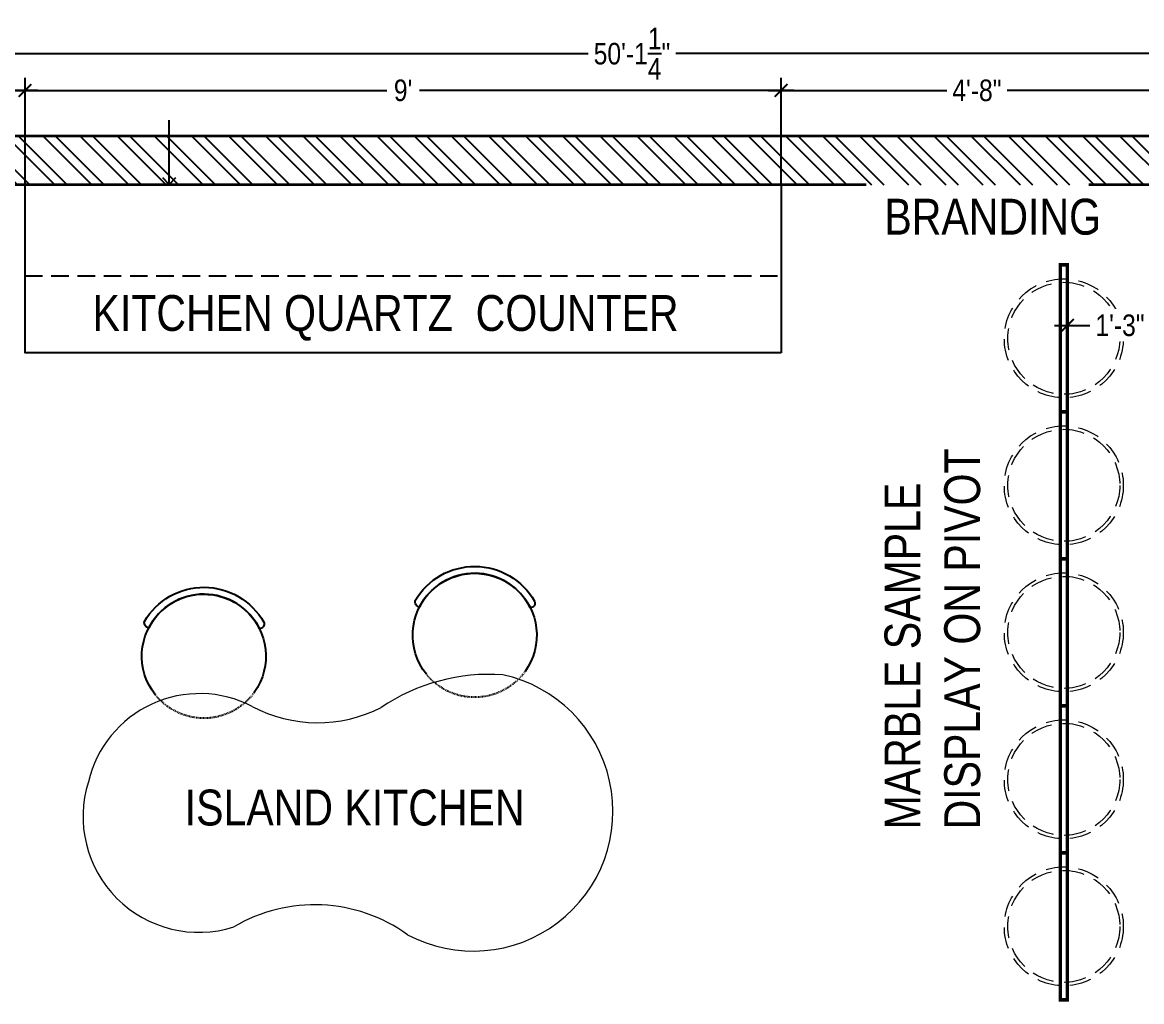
# Model space of a CAD drawing. Header units: inches. Extents: x -109431 to 29005, y -34715 to -1756.
# Drawn here: x -44834.1 to -44674.2, y -12088.8 to -11948.9 of the extents above; entities that cross this region are included whole.
import ezdxf

# ---------------------------------------------------------------- set-up
doc = ezdxf.new("R2010")
doc.units = ezdxf.units.IN
doc.header["$LTSCALE"] = 0.05
doc.header["$MEASUREMENT"] = 0
doc.header["$PDMODE"] = 3
doc.header["$PDSIZE"] = -4
for name, pattern in [('A2-XREF-115_FURN$0$HIDDEN', [0.375, 0.25, -0.125]), ('ACAD_ISO03W100', [30, 12, -18]), ('CONTINOUS', [0]), ('DASHED2', [0.375, 0.25, -0.125])]:
    doc.linetypes.add(name, pattern=pattern)
doc.layers.get('Defpoints').update_dxf_attribs({"linetype": 'DASHED2'})
for name, color, linetype in [('Civil Dimension - Text', 7, 'Continuous'), ('Flooring Layout', 7, 'Continuous'), ('Furniture text & dimension', 7, 'Continuous'), ('text', 4, 'Continuous')]:
    doc.layers.add(name, color=color, linetype=linetype)
for name, color, linetype, lineweight in [('FURNITURE', 1, 'Continuous', 18), ('hatch', 7, 'Continuous', 25), ('WALL', 7, 'Continuous', 35)]:
    doc.layers.add(name, color=color, linetype=linetype, lineweight=lineweight)
doc.styles.add('4MMOF3-8', font='ARIALN.TTF', dxfattribs={"height": 5.12})
doc.styles.add('9-128OF1-4', font='ARIALN.TTF', dxfattribs={"height": 3.0792})
doc.dimstyles.new('DIM 1-4', dxfattribs={"dimtxt": 3.0792, "dimasz": 1.82, "dimexe": 1.82, "dimexo": 0, "dimgap": 0.09, "dimtad": 0, "dimzin": 0, "dimdsep": 46, "dimlunit": 4, "dimtxsty": '9-128OF1-4', "dimblk": 'ARCHTICK', "dimcen": 1.8125, "dimdle": 1.82, "dimclrd": 8, "dimclre": 8, "dimadec": 0, "dimazin": 0, "dimtfac": 1, "dimtofl": 0, "dimtmove": 0, "dimatfit": 3, "dimldrblk": 'OPEN90', "dimfxl": 1, "dimtolj": 1, "dimtzin": 0, "dimlwd": -1, "dimarcsym": 0})

# ---------------------------------------------------------------- blocks, each defined once
blk = doc.blocks.new('A$7E7C19E2B201E1')
at = {"color": 11}
blk.add_lwpolyline([(-219.4, -369.8, 0.428876), (-235.8, -396.7, 0.57735), (245.1, -380.9, 0.536088), (226.9, -355.1, -0.615882)], format="xyb", close=True, dxfattribs=at)
at = {"color": 1, "linetype": 'ACAD_ISO03W100', "ltscale": 3}
blk.add_arc((0, -249.9), 249.9, 37.3028, 142.6972, dxfattribs=at)
at = {"color": 6}
blk.add_arc((0.1, -250), 250, 142.6792, 37.3208, dxfattribs=at)
blk = doc.blocks.new('_ArchTick')
at = {"color": 0, "const_width": 0.15}
blk.add_lwpolyline([(-0.5, -0.5), (0.5, 0.5)], dxfattribs=at)
blk = doc.blocks.new('*D919')
at = {"layer": 'Civil Dimension - Text', "color": 8, "linetype": 'CONTINOUS', "lineweight": -2, "ltscale": 50, "transparency": 16777216}
for p, q in [((-44725.68, -11972.16), (-44725.68, -11956.85)), ((-44669.75, -11972.06), (-44669.75, -11956.85))]:
    blk.add_line(p, q, dxfattribs=at)
at = {"layer": 'Civil Dimension - Text', "color": 8, "linetype": 'CONTINOUS', "ltscale": 50, "transparency": 16777216}
for p, q in [((-44727.5, -11958.67), (-44701.21, -11958.67)), ((-44667.93, -11958.67), (-44694.21, -11958.67))]:
    blk.add_line(p, q, dxfattribs=at)
at = {"layer": 'Defpoints', "color": 0, "ltscale": 50, "transparency": 16777216}
for p in [(-44725.68, -11958.67), (-44725.68, -11972.16), (-44669.75, -11972.06)]:
    blk.add_point(p, dxfattribs=at)
at = {"layer": 'Civil Dimension - Text', "color": 8, "ltscale": 50, "transparency": 16777216, "xscale": 1.82, "yscale": 1.82, "zscale": 1.82, "rotation": 180}
blk.add_blockref('_ArchTick', (-44725.68, -11958.67), dxfattribs=at)
at = {"layer": 'Civil Dimension - Text', "color": 8, "ltscale": 50, "transparency": 16777216, "xscale": 1.82, "yscale": 1.82, "zscale": 1.82}
blk.add_blockref('_ArchTick', (-44669.75, -11958.67), dxfattribs=at)
at = {"layer": 'Civil Dimension - Text', "color": 0, "ltscale": 50, "transparency": 16777216, "insert": (-44697.71, -11958.67), "char_height": 3.079, "attachment_point": 5, "style": '9-128OF1-4', "bg_fill": 3, "box_fill_scale": 1.25, "bg_fill_color": 256, "bg_fill_true_color": 13158600, "bg_fill_transparency": 0}
blk.add_mtext('\\A1;4\'-8"', dxfattribs=at)
blk = doc.blocks.new('_Open90')
at = {"color": 0, "linetype": 'ByBlock', "lineweight": -2}
for p, q in [((0, 0), (-1, 0)), ((-0.5, 0.5), (0, 0)), ((0, 0), (-0.5, -0.5))]:
    blk.add_line(p, q, dxfattribs=at)
blk = doc.blocks.new('*D920')
at = {"layer": 'Civil Dimension - Text', "color": 8, "linetype": 'CONTINOUS', "lineweight": -2, "ltscale": 50, "transparency": 16777216}
for p, q in [((-44833.68, -11972.15), (-44833.68, -11956.85)), ((-44725.68, -11972.06), (-44725.68, -11956.85))]:
    blk.add_line(p, q, dxfattribs=at)
at = {"layer": 'Civil Dimension - Text', "color": 8, "linetype": 'CONTINOUS', "ltscale": 50, "transparency": 16777216}
for p, q in [((-44835.5, -11958.67), (-44780.93, -11958.67)), ((-44723.86, -11958.67), (-44778.43, -11958.67))]:
    blk.add_line(p, q, dxfattribs=at)
at = {"layer": 'Defpoints', "color": 0, "ltscale": 50, "transparency": 16777216}
for p in [(-44833.68, -11958.67), (-44833.68, -11972.15), (-44725.68, -11972.06)]:
    blk.add_point(p, dxfattribs=at)
at = {"layer": 'Civil Dimension - Text', "color": 8, "ltscale": 50, "transparency": 16777216, "xscale": 1.82, "yscale": 1.82, "zscale": 1.82, "rotation": 180}
blk.add_blockref('_ArchTick', (-44833.68, -11958.67), dxfattribs=at)
at = {"layer": 'Civil Dimension - Text', "color": 8, "ltscale": 50, "transparency": 16777216, "xscale": 1.82, "yscale": 1.82, "zscale": 1.82}
blk.add_blockref('_ArchTick', (-44725.68, -11958.67), dxfattribs=at)
at = {"layer": 'Civil Dimension - Text', "color": 0, "ltscale": 50, "transparency": 16777216, "insert": (-44779.68, -11958.67), "char_height": 3.079, "attachment_point": 5, "style": '9-128OF1-4', "bg_fill": 3, "box_fill_scale": 1.25, "bg_fill_color": 256, "bg_fill_true_color": 13158600, "bg_fill_transparency": 0}
blk.add_mtext("\\A1;9'", dxfattribs=at)
blk = doc.blocks.new('*D921')
at = {"layer": 'Civil Dimension - Text', "color": 8, "linetype": 'CONTINOUS', "lineweight": -2, "ltscale": 50, "transparency": 16777216}
for p, q in [((-44891.51, -11972.09), (-44891.51, -11956.85)), ((-44833.68, -11972.15), (-44833.68, -11956.85))]:
    blk.add_line(p, q, dxfattribs=at)
at = {"layer": 'Civil Dimension - Text', "color": 8, "linetype": 'CONTINOUS', "ltscale": 50, "transparency": 16777216}
for p, q in [((-44893.33, -11958.67), (-44867.05, -11958.67)), ((-44831.86, -11958.67), (-44858.13, -11958.67))]:
    blk.add_line(p, q, dxfattribs=at)
at = {"layer": 'Defpoints', "color": 0, "ltscale": 50, "transparency": 16777216}
for p in [(-44891.51, -11958.67), (-44891.51, -11972.09), (-44833.68, -11972.15)]:
    blk.add_point(p, dxfattribs=at)
at = {"layer": 'Civil Dimension - Text', "color": 8, "ltscale": 50, "transparency": 16777216, "xscale": 1.82, "yscale": 1.82, "zscale": 1.82, "rotation": 180}
blk.add_blockref('_ArchTick', (-44891.51, -11958.67), dxfattribs=at)
at = {"layer": 'Civil Dimension - Text', "color": 8, "ltscale": 50, "transparency": 16777216, "xscale": 1.82, "yscale": 1.82, "zscale": 1.82}
blk.add_blockref('_ArchTick', (-44833.68, -11958.67), dxfattribs=at)
at = {"layer": 'Civil Dimension - Text', "color": 0, "ltscale": 50, "transparency": 16777216, "insert": (-44862.59, -11958.67), "char_height": 3.0792, "attachment_point": 5, "style": '9-128OF1-4', "bg_fill": 3, "box_fill_scale": 1.25, "bg_fill_color": 256, "bg_fill_true_color": 13158600, "bg_fill_transparency": 0}
blk.add_mtext('\\A1;4\'-9{\\H1x;\\S3/4;}"', dxfattribs=at)
blk = doc.blocks.new('*D955')
at = {"layer": 'Defpoints', "color": 0, "ltscale": 50, "transparency": 16777216}
for p in [(-44684.79, -11989.3), (-44669.75, -11989.3), (-44669.75, -11992.23)]:
    blk.add_point(p, dxfattribs=at)
at = {"layer": 'Flooring Layout', "color": 8, "linetype": 'ACAD_ISO03W100', "lineweight": -2, "ltscale": 50, "transparency": 16777216}
for p, q in [((-44684.79, -11989.3), (-44684.79, -11994.05)), ((-44669.75, -11989.3), (-44669.75, -11994.05))]:
    blk.add_line(p, q, dxfattribs=at)
at = {"layer": 'Flooring Layout', "color": 8, "linetype": 'ACAD_ISO03W100', "ltscale": 50, "transparency": 16777216}
for p, q in [((-44686.61, -11992.23), (-44680.6, -11992.23)), ((-44667.93, -11992.23), (-44673.94, -11992.23))]:
    blk.add_line(p, q, dxfattribs=at)
at = {"layer": 'Flooring Layout', "color": 8, "ltscale": 50, "transparency": 16777216, "xscale": 1.82, "yscale": 1.82, "zscale": 1.82, "rotation": 180}
blk.add_blockref('_ArchTick', (-44684.79, -11992.23), dxfattribs=at)
at = {"layer": 'Flooring Layout', "color": 8, "ltscale": 50, "transparency": 16777216, "xscale": 1.82, "yscale": 1.82, "zscale": 1.82}
blk.add_blockref('_ArchTick', (-44669.75, -11992.23), dxfattribs=at)
at = {"layer": 'Flooring Layout', "color": 0, "ltscale": 50, "transparency": 16777216, "insert": (-44677.27, -11992.23), "char_height": 3.079, "attachment_point": 5, "style": '9-128OF1-4', "bg_fill": 3, "box_fill_scale": 1.25, "bg_fill_color": 256, "bg_fill_true_color": 13158600, "bg_fill_transparency": 0}
blk.add_mtext('\\A1;1\'-3"', dxfattribs=at)
blk = doc.blocks.new('*D988')
at = {"layer": 'Civil Dimension - Text', "color": 8, "linetype": 'CONTINOUS', "lineweight": -2, "ltscale": 50, "transparency": 16777216}
for p, q in [((-45074.87, -11972.11), (-45074.87, -11951.59)), ((-44473.57, -11977.18), (-44473.57, -11951.59))]:
    blk.add_line(p, q, dxfattribs=at)
at = {"layer": 'Civil Dimension - Text', "color": 8, "linetype": 'CONTINOUS', "ltscale": 50, "transparency": 16777216}
for p, q in [((-45076.69, -11953.41), (-44752.37, -11953.41)), ((-44471.75, -11953.41), (-44741.58, -11953.41))]:
    blk.add_line(p, q, dxfattribs=at)
at = {"layer": 'Defpoints', "color": 0, "ltscale": 50, "transparency": 16777216}
for p in [(-44473.57, -11953.41), (-45074.87, -11972.11), (-44473.57, -11977.18)]:
    blk.add_point(p, dxfattribs=at)
at = {"layer": 'Civil Dimension - Text', "color": 8, "ltscale": 50, "transparency": 16777216, "xscale": 1.82, "yscale": 1.82, "zscale": 1.82, "rotation": 180}
blk.add_blockref('_ArchTick', (-45074.87, -11953.41), dxfattribs=at)
at = {"layer": 'Civil Dimension - Text', "color": 8, "ltscale": 50, "transparency": 16777216, "xscale": 1.82, "yscale": 1.82, "zscale": 1.82}
blk.add_blockref('_ArchTick', (-44473.57, -11953.41), dxfattribs=at)
at = {"layer": 'Civil Dimension - Text', "color": 0, "ltscale": 50, "transparency": 16777216, "insert": (-44746.98, -11953.41), "char_height": 3.0792, "attachment_point": 5, "style": '9-128OF1-4', "bg_fill": 3, "box_fill_scale": 1.25, "bg_fill_color": 256, "bg_fill_true_color": 13158600, "bg_fill_transparency": 0}
blk.add_mtext('\\A1;50\'-1{\\H1x;\\S1/4;}"', dxfattribs=at)

msp = doc.modelspace()

# ---------------------------------------------------------------- linework, layer by layer
at = {"layer": 'FURNITURE', "ltscale": 50, "const_width": 0.5}
for points in [[(-44684.79425, -11983.57634), (-44684.79425, -12004.57634), (-44685.79425, -12004.57634), (-44685.79425, -11983.57634)], [(-44684.79425, -12004.57634), (-44684.79425, -12025.57634), (-44685.79425, -12025.57634), (-44685.79425, -12004.57634)], [(-44684.79425, -12025.57634), (-44684.79425, -12046.57634), (-44685.79425, -12046.57634), (-44685.79425, -12025.57634)], [(-44684.79425, -12046.57634), (-44684.79425, -12067.57634), (-44685.79425, -12067.57634), (-44685.79425, -12046.57634)], [(-44684.79425, -12088.57634), (-44684.79425, -12067.57634), (-44685.79425, -12067.57634), (-44685.79425, -12088.57634)]]:
    msp.add_lwpolyline(points, close=True, dxfattribs=at)
at = {"layer": 'FURNITURE', "color": 252, "linetype": 'A2-XREF-115_FURN$0$HIDDEN', "ltscale": 250, "true_color": 0x939598}
for centre, radius in [((-44685.29425, -11994.07634), 8.5), ((-44685.29425, -11994.07634), 8), ((-44685.29425, -12015.07634), 8.5), ((-44685.29425, -12015.07634), 8), ((-44685.29425, -12036.07634), 8.5), ((-44685.29425, -12036.07634), 8), ((-44685.29425, -12057.07634), 8.5), ((-44685.29425, -12057.07634), 8), ((-44685.29425, -12078.07634), 8.5), ((-44685.29425, -12078.07634), 8)]:
    msp.add_circle(centre, radius, dxfattribs=at)
at = {"layer": 'FURNITURE', "ltscale": 50}
for centre, radius, start, end in [((-44767.30959, -12069.81662), 27.74214, 86.1214709, 123.9986123), ((-44769.66778, -12061.64619), 19.96251, 242.0016632, 77.7526118), ((-44808.72722, -12061.16983), 16.34244, 62.6851167, 166.7764401), ((-44791.86444, -12029.06322), 19.92378, 241.9677463, 296.9903191), ((-44808.8636, -12062.3929), 16.53465, 162.5386809, 287.5608507), ((-44792.3083, -12097.67245), 22.68561, 54.2028447, 120.6545192)]:
    msp.add_arc(centre, radius, start, end, dxfattribs=at)
at = {"layer": 'Furniture text & dimension', "linetype": 'A2-XREF-115_FURN$0$HIDDEN', "ltscale": 200}
msp.add_line((-44833.67666, -11985.14783), (-44725.67666, -11985.14783), dxfattribs=at)
at = {"layer": 'Furniture text & dimension', "ltscale": 50}
msp.add_lwpolyline([(-44725.67666, -11996.14783), (-44833.67666, -11996.14783), (-44833.67666, -11972.14783), (-44725.67666, -11972.14783)], close=True, dxfattribs=at)
at = {"layer": 'WALL', "ltscale": 0.25}
for p, q in [((-44463.57046, -11965.17544), (-45084.86676, -11965.17544)), ((-44646.07046, -11972.17544), (-45074.86676, -11972.11415))]:
    msp.add_line(p, q, dxfattribs=at)

# ---------------------------------------------------------------- block references
at = {"color": 6, "xscale": -0.03543299999999996, "yscale": 0.03543300000000003, "zscale": 0.03543300000000003, "rotation": 181.5093730763359}
for p in [(-44769.21603, -12045.35436), (-44807.90293, -12048.34236)]:
    msp.add_blockref('A$7E7C19E2B201E1', p, dxfattribs=at)

# ---------------------------------------------------------------- texts
at = {"layer": 'text', "ltscale": 50, "insert": (-44824.04311, -11991.1599), "char_height": 5.12, "width": 96.6573193, "attachment_point": 4, "style": '4MMOF3-8'}
msp.add_mtext('KITCHEN QUARTZ  COUNTER ', dxfattribs=at)
at = {"layer": 'text', "ltscale": 50, "insert": (-44704.04268, -12064.23166), "char_height": 5.12, "width": 105.1209635, "attachment_point": 4, "rotation": 90, "style": '4MMOF3-8'}
msp.add_mtext('MARBLE SAMPLE\\PDISPLAY ON PIVOT', dxfattribs=at)

# ---------------------------------------------------------------- next in the draw order: texts
at = {"layer": 'text', "ltscale": 50, "insert": (-44710.92523, -11976.7363), "char_height": 5.12, "attachment_point": 4, "style": '4MMOF3-8', "bg_fill": 2}
msp.add_mtext_dynamic_manual_height_columns('BRANDING', width=26.6168326, gutter_width=15.396, heights=[26.39219], dxfattribs=at)
at = {"layer": 'text', "ltscale": 50, "insert": (-44762.32935, -12061.13977), "char_height": 5.12, "attachment_point": 6, "style": '4MMOF3-8', "bg_fill": 3, "box_fill_scale": 1.25, "bg_fill_color": 256, "bg_fill_true_color": 13158600, "bg_fill_transparency": 0}
msp.add_mtext_dynamic_manual_height_columns('ISLAND KITCHEN ', width=51.4526443, gutter_width=15.396, heights=[0], dxfattribs=at)

# ---------------------------------------------------------------- next in the draw order: hatches: boundary and pattern name
at = {"layer": 'hatch', "ltscale": 0.25}
h = msp.add_hatch(dxfattribs=at)
h.set_pattern_fill('ANSI32', color=8, scale=10, angle=450)
h.set_pattern_definition([(135, (-7e-12, 288.462), (-2.65165043, -2.65165043), []), (135, (-7e-12, 290.2297), (-2.65165043, -2.65165043), [])])
h.paths.add_polyline_path([(-44646.07046, -11965.17544), (-45084.86676, -11965.17544), (-45084.86676, -12072.72022), (-45074.86641, -12072.72022), (-45074.86676, -11972.17544), (-44646.07046, -11972.17544)])

# ---------------------------------------------------------------- next in the draw order: dimensions: what is measured, and where the dimension line sits
at = {"layer": 'Civil Dimension - Text', "ltscale": 50}
dim = msp.add_linear_dim(base=(-44725.67666, -11958.66833), p1=(-44669.74632, -11972.05625), p2=(-44725.67666, -11972.16406), angle=180, dimstyle='DIM 1-4', override={"dimtmove": 1, "dimfxl": 0.1875, "dimtfill": 1, "dimarcsym": 1}, dxfattribs=at)
dim.commit()
dim.dimension.update_dxf_attribs({"geometry": '*D919', "text_midpoint": (-44697.71149, -11958.66833)})
at = {"layer": 'Flooring Layout', "ltscale": 50}
dim = msp.add_linear_dim(base=(-44669.74813, -11992.23372), p1=(-44684.79425, -11989.30441), p2=(-44669.74813, -11989.30441), dimstyle='DIM 1-4', override={"dimfxl": 0.1875, "dimtfill": 1, "dimarcsym": 1}, dxfattribs=at)
dim.commit()
dim.dimension.update_dxf_attribs({"geometry": '*D955', "text_midpoint": (-44677.27119, -11992.23372)})

# ---------------------------------------------------------------- next in the draw order: dimensions: what is measured, and where the dimension line sits
at = {"layer": 'Civil Dimension - Text', "ltscale": 50}
dim = msp.add_linear_dim(base=(-44833.67666, -11958.66833), p1=(-44725.67666, -11972.06339), p2=(-44833.67666, -11972.14863), angle=180, dimstyle='DIM 1-4', override={"dimtmove": 1, "dimfxl": 0.1875, "dimtfill": 1, "dimarcsym": 1}, dxfattribs=at)
dim.commit()
dim.dimension.update_dxf_attribs({"geometry": '*D920', "text_midpoint": (-44779.67666, -11958.66833)})

# ---------------------------------------------------------------- next in the draw order: dimensions: what is measured, and where the dimension line sits
dim = msp.add_linear_dim(base=(-44891.50571, -11958.66833), p1=(-44833.67666, -11972.14863), p2=(-44891.50571, -11972.08795), angle=180, dimstyle='DIM 1-4', override={"dimtmove": 1, "dimfxl": 0.1875, "dimtfill": 1, "dimarcsym": 1}, dxfattribs=at)
dim.commit()
dim.dimension.update_dxf_attribs({"geometry": '*D921', "text_midpoint": (-44862.59119, -11958.66833)})

# ---------------------------------------------------------------- next in the draw order: leaders
at = {"layer": 'Flooring Layout', "ltscale": 50}
msp.add_leader([(-44813.09084, -11972.08048), (-44813.09084, -11962.9166)], dimstyle='DIM 1-4', override={"dimgap": 0.09, "dimtad": 0, "dimfxl": 0.1875, "dimtfill": 1, "dimarcsym": 1}, dxfattribs=at)

# ---------------------------------------------------------------- next in the draw order: dimensions: what is measured, and where the dimension line sits
at = {"layer": 'Civil Dimension - Text', "ltscale": 50}
dim = msp.add_linear_dim(base=(-44473.57046, -11953.40915), p1=(-45074.86676, -11972.11415), p2=(-44473.57046, -11977.17544), dimstyle='DIM 1-4', override={"dimtmove": 1, "dimfxl": 0.1875, "dimtfill": 1, "dimarcsym": 1}, dxfattribs=at)
dim.commit()
dim.dimension.update_dxf_attribs({"geometry": '*D988', "text_midpoint": (-44746.97549, -11953.40915), "dimtype": 160})

doc.saveas('drawing.dxf')
